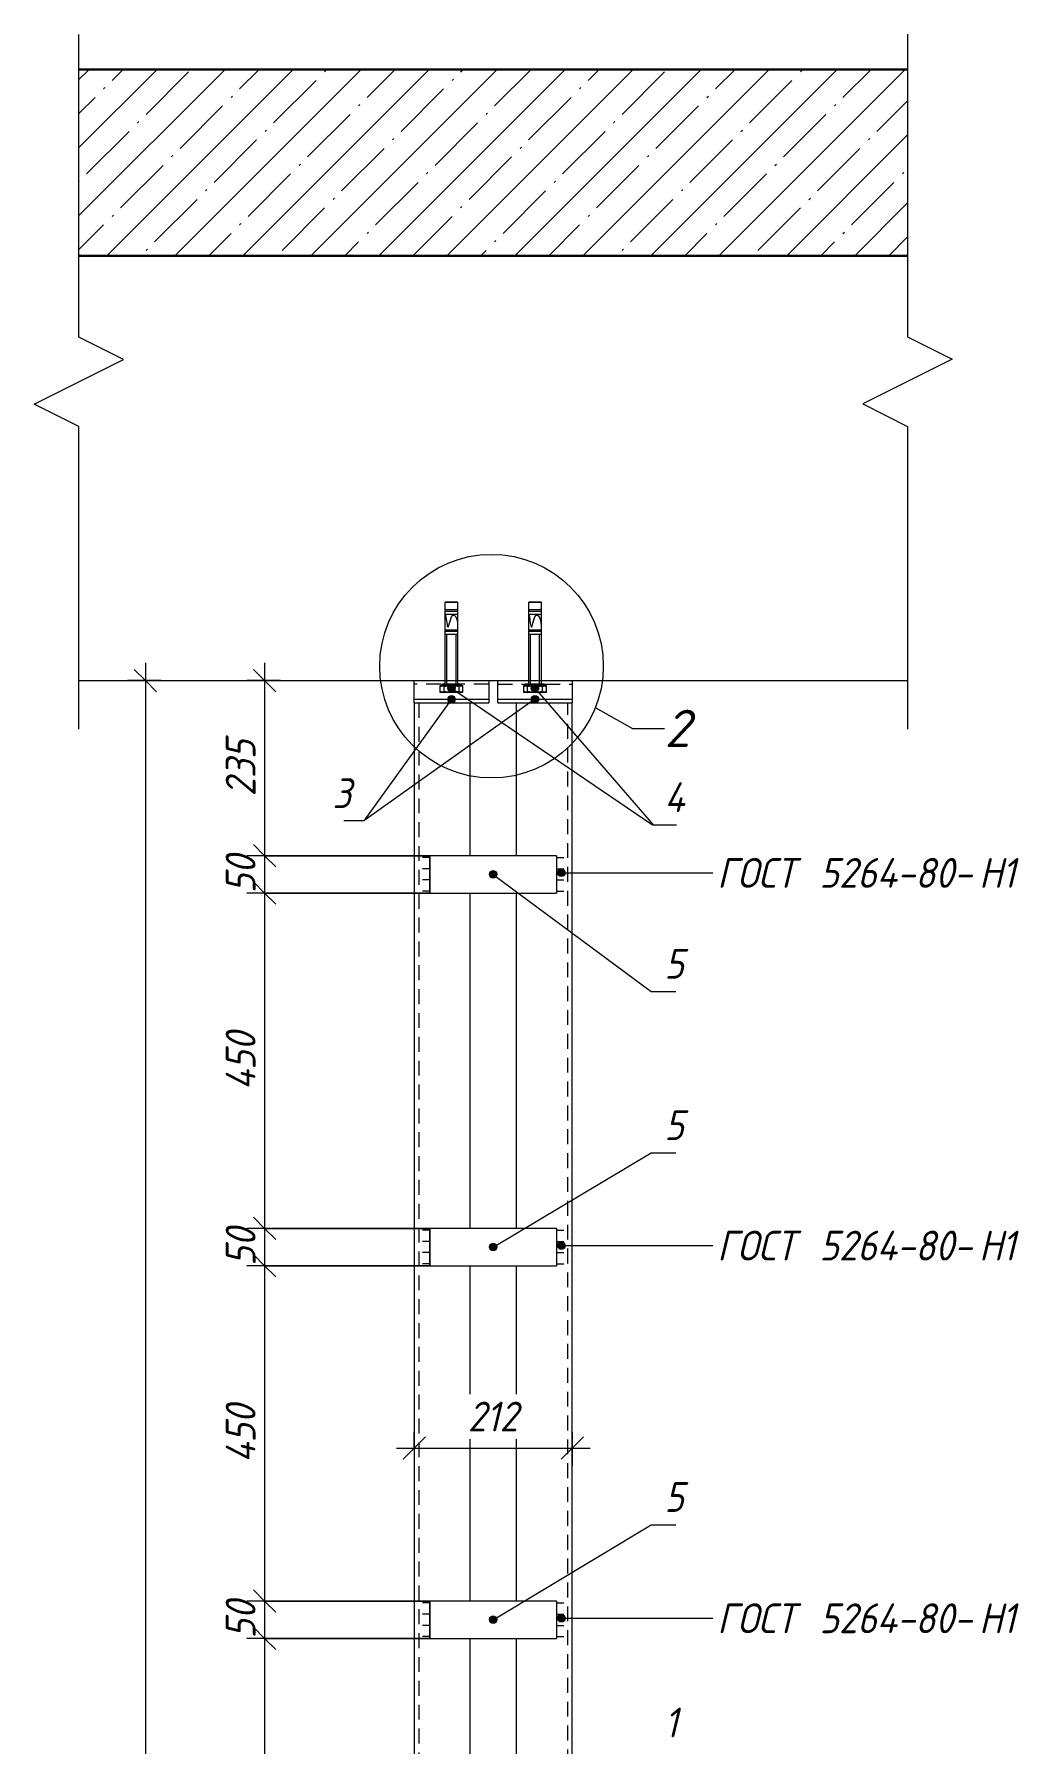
# Model space of a CAD drawing. Header units: millimetres. Extents: x 1525 to 46824, y -520 to 14115.
# Drawn here: x 45503 to 46824, y 10274 to 12567 of the extents above; entities that cross this region are included whole.
import ezdxf

# ---------------------------------------------------------------- set-up
doc = ezdxf.new("R2010")
doc.units = ezdxf.units.MM
doc.linetypes.add('200_ШТРИХ_ш1п0_6_', pattern=[32, 20, -12])
for name, color, linetype, lineweight in [('A-ANNO-DIMS', 7, 'Continuous', 9), ('A-ANNO-DIMS-20', 7, 'Continuous', 9), ('A-DETL-1', 7, 'Continuous', 5), ('A-DETL-2', 7, '200_ШТРИХ_ш1п0_6_', 5), ('A-DETL-GENF-1', 7, 'Continuous', 5), ('A-FLOR-FNSH-1', 7, 'Continuous', 30), ('A-FLOR-PATT-1', 7, 'Continuous', 5), ('A-GENM', 7, 'Continuous', 9), ('A-GENM-IDEN', 7, 'Continuous', 9), ('G-ANNO-TEXT', 7, 'Continuous', 9), ('I-WALL', 7, 'Continuous', 5)]:
    doc.layers.add(name, color=color, linetype=linetype, lineweight=lineweight)
doc.styles.add('ISOCPEUR_I_1', font='isocpeui.ttf', dxfattribs={"width": 0.9, "height": 40})
doc.styles.add('ISOCPEUR_I_2', font='isocpeui.ttf', dxfattribs={"height": 50})
doc.dimstyles.new('ISO-2_0_0_9К_СРЕДНИЙ', dxfattribs={"dimscale": 304.8, "dimtxt": 39.839247, "dimasz": 0.098425, "dimexe": 0.07874, "dimexo": 0, "dimgap": 0, "dimtad": 1, "dimdec": 0, "dimzin": 0, "dimdsep": 46, "dimtxsty": 'ISOCPEUR_I_1', "dimblk1": 'OBLIQUE', "dimblk2": 'OBLIQUE', "dimsah": 1, "dimcen": 0.09, "dimdle": 0.07874, "dimazin": 0, "dimtfac": 1, "dimtdec": 4, "dimtix": 1, "dimtmove": 0, "dimatfit": 3, "dimfxl": 1, "dimtvp": 1, "dimtolj": 1, "dimtzin": 0, "dimarcsym": 2})
doc.dimstyles.new('ISO-2_0_0_9К_СРЕДНИЙ_ФОН', dxfattribs={"dimscale": 304.8, "dimtxt": 39.839247, "dimasz": 0.098425, "dimexe": 0.07874, "dimexo": 0, "dimgap": 0.032808, "dimtad": 1, "dimdec": 0, "dimdsep": 46, "dimtxsty": 'ISOCPEUR_I_1', "dimblk1": 'OBLIQUE', "dimblk2": 'OBLIQUE', "dimsah": 1, "dimcen": 0.09, "dimdle": 0.07874, "dimazin": 0, "dimtfac": 1, "dimtdec": 4, "dimtix": 1, "dimtmove": 0, "dimatfit": 3, "dimfxl": 1, "dimtvp": 1, "dimtfill": 1, "dimtolj": 1, "dimtzin": 0, "dimarcsym": 2})

# ---------------------------------------------------------------- blocks, each defined once
blk = doc.blocks.new('Фахверк_Влож_Полоса боковая - Полоса_Фахверка-25655111-АР1_1_Ф-27_2_3 эт_')
at = {"layer": 'A-GENM'}
for p, q in [((12975, 11415), (12975, 11465)), ((13145, 11465), (12975, 11465)), ((13145, 11465), (13145, 11415)), ((12975, 11415), (13145, 11415))]:
    blk.add_line(p, q, dxfattribs=at)
blk = doc.blocks.new('Фахверк_Влож_Уголок - Уголок_Фахверка-29066231-АР1_1_Ф-27_2_3 эт_')
at = {"layer": 'A-GENM'}
for p, q in [((13091, 11670), (13166, 11670)), ((13091, 11670), (13091, 11465)), ((13166, 8326), (13166, 11670)), ((13091, 11415), (13091, 10965)), ((13091, 10915), (13091, 10465)), ((13091, 10415), (13091, 9965))]:
    blk.add_line(p, q, dxfattribs=at)
blk = doc.blocks.new('Фахверк_Влож_Уголок - Уголок_Фахверка-29066232-АР1_1_Ф-27_2_3 эт_')
at = {"layer": 'A-GENM'}
for p, q in [((12954, 11670), (13029, 11670)), ((12954, 11670), (12954, 8326)), ((13029, 11465), (13029, 11670)), ((13029, 10965), (13029, 11415)), ((13029, 10465), (13029, 10915)), ((13029, 9965), (13029, 10415))]:
    blk.add_line(p, q, dxfattribs=at)
blk = doc.blocks.new('Фахверк_Влож_Полоса верхняя - Полоса верхняя_Фахверка-25545440-АР1_1_Ф-27_2_3 эт_')
at = {"layer": 'A-GENM'}
for p, q in [((13066, 11675), (13066, 11700)), ((13166, 11700), (13166, 11675)), ((13066, 11670), (13066, 11675)), ((13066, 11675), (13166, 11675)), ((13166, 11675), (13166, 11670)), ((13066, 11670), (13166, 11670))]:
    blk.add_line(p, q, dxfattribs=at)
blk = doc.blocks.new('DET_L_Линия разрыва1 - М20-33245475-АР1_1_Ф-27_2_3 эт_')
at = {"layer": 'A-DETL-GENF-1'}
for p, q in [((12504, 12160.9), (12504, 12566.9)), ((12564, 12130.9), (12504, 12160.9)), ((12444, 12070.9), (12564, 12130.9)), ((12504, 12040.9), (12444, 12070.9)), ((12504, 11635), (12504, 12040.9))]:
    blk.add_line(p, q, dxfattribs=at)
blk = doc.blocks.new('DET_L_Линия разрыва1 - М20-33245474-АР1_1_Ф-27_2_3 эт_')
at = {"layer": 'A-DETL-GENF-1'}
for p, q in [((13616, 12567.2), (13616, 12161.1)), ((13616, 12161.1), (13676, 12131.1)), ((13676, 12131.1), (13556, 12071.1)), ((13556, 12071.1), (13616, 12041.1)), ((13616, 12041.1), (13616, 11635))]:
    blk.add_line(p, q, dxfattribs=at)
blk = doc.blocks.new('DIMBLOCK450-АР1_1_Ф-27_2_3 эт_')
at = {"layer": 'A-ANNO-DIMS-20'}
for p, q in [((45812.2, 11724), (45812.2, 11465)), ((45833.4, 11700), (45788.2, 11700)), ((45812.2, 11700), (45833.4, 11700)), ((46034, 11465), (45788.2, 11465)), ((45812.2, 11465), (46034, 11465))]:
    blk.add_line(p, q, dxfattribs=at)
at = {"layer": 'A-ANNO-DIMS-20', "lineweight": 20}
for p, q in [((45812.2, 11700), (45797.2, 11715)), ((45812.2, 11700), (45827.2, 11685)), ((45812.2, 11465), (45797.2, 11480)), ((45812.2, 11465), (45827.2, 11450))]:
    blk.add_line(p, q, dxfattribs=at)
at = {"layer": 'A-ANNO-DIMS-20', "color": 0, "insert": (45760, 11544.6), "char_height": 40, "width": 91.017, "attachment_point": 1, "rotation": 90, "line_spacing_factor": 1.149209, "style": 'ISOCPEUR_I_1'}
blk.add_mtext('235', dxfattribs=at)
blk = doc.blocks.new('_Oblique')
at = {"color": 0, "linetype": 'ByBlock', "lineweight": -2}
blk.add_line((-0.5, -0.5), (0.5, 0.5), dxfattribs=at)
blk = doc.blocks.new('DIMBLOCK451-АР1_1_Ф-27_2_3 эт_')
at = {"layer": 'A-ANNO-DIMS-20', "lineweight": 20}
for p, q in [((45812.2, 11465), (45797.2, 11480)), ((45812.2, 11465), (45827.2, 11450)), ((45812.2, 11415), (45797.2, 11430)), ((45812.2, 11415), (45827.2, 11400))]:
    blk.add_line(p, q, dxfattribs=at)
at = {"layer": 'A-ANNO-DIMS-20'}
for p, q in [((46034, 11465), (45788.2, 11465)), ((45812.2, 11465), (45812.2, 11415)), ((45812.2, 11465), (46034, 11465)), ((46034, 11415), (45788.2, 11415)), ((45812.2, 11415), (46034, 11415))]:
    blk.add_line(p, q, dxfattribs=at)
at = {"layer": 'A-ANNO-DIMS-20', "color": 0, "insert": (45760, 11414.7), "char_height": 40, "width": 60.678, "attachment_point": 1, "rotation": 90, "line_spacing_factor": 1.149209, "style": 'ISOCPEUR_I_1'}
blk.add_mtext('50', dxfattribs=at)
blk = doc.blocks.new('DIMBLOCK452-АР1_1_Ф-27_2_3 эт_')
at = {"layer": 'A-ANNO-DIMS-20', "lineweight": 20}
for p, q in [((45812.2, 11415), (45797.2, 11430)), ((45812.2, 11415), (45827.2, 11400)), ((45812.2, 10965), (45797.2, 10980)), ((45812.2, 10965), (45827.2, 10950))]:
    blk.add_line(p, q, dxfattribs=at)
at = {"layer": 'A-ANNO-DIMS-20'}
for p, q in [((46034, 11415), (45788.2, 11415)), ((45812.2, 11415), (45812.2, 10965)), ((45812.2, 11415), (46034, 11415)), ((46034, 10965), (45788.2, 10965)), ((45812.2, 10965), (46034, 10965))]:
    blk.add_line(p, q, dxfattribs=at)
at = {"layer": 'A-ANNO-DIMS-20', "color": 0, "insert": (45760, 11150.5), "char_height": 40, "width": 94.695, "attachment_point": 1, "rotation": 90, "line_spacing_factor": 1.149209, "style": 'ISOCPEUR_I_1'}
blk.add_mtext('450', dxfattribs=at)
blk = doc.blocks.new('DIMBLOCK453-АР1_1_Ф-27_2_3 эт_')
at = {"layer": 'A-ANNO-DIMS-20'}
for p, q in [((46034, 10965), (45788.2, 10965)), ((45812.2, 10965), (45812.2, 10915)), ((45812.2, 10965), (46034, 10965)), ((46034, 10915), (45788.2, 10915)), ((45812.2, 10915), (46034, 10915))]:
    blk.add_line(p, q, dxfattribs=at)
at = {"layer": 'A-ANNO-DIMS-20', "lineweight": 20}
for p, q in [((45812.2, 10965), (45797.2, 10980)), ((45812.2, 10965), (45827.2, 10950)), ((45812.2, 10915), (45797.2, 10930)), ((45812.2, 10915), (45827.2, 10900))]:
    blk.add_line(p, q, dxfattribs=at)
at = {"layer": 'A-ANNO-DIMS-20', "color": 0, "insert": (45760, 10914.7), "char_height": 40, "width": 60.678, "attachment_point": 1, "rotation": 90, "line_spacing_factor": 1.149209, "style": 'ISOCPEUR_I_1'}
blk.add_mtext('50', dxfattribs=at)
blk = doc.blocks.new('DIMBLOCK454-АР1_1_Ф-27_2_3 эт_')
at = {"layer": 'A-ANNO-DIMS-20', "lineweight": 20}
for p, q in [((45812.2, 10915), (45797.2, 10930)), ((45812.2, 10915), (45827.2, 10900)), ((45812.2, 10465), (45797.2, 10480)), ((45812.2, 10465), (45827.2, 10450))]:
    blk.add_line(p, q, dxfattribs=at)
at = {"layer": 'A-ANNO-DIMS-20'}
for p, q in [((46034, 10915), (45788.2, 10915)), ((45812.2, 10915), (45812.2, 10465)), ((45812.2, 10915), (46034, 10915)), ((46034, 10465), (45788.2, 10465)), ((45812.2, 10465), (46034, 10465))]:
    blk.add_line(p, q, dxfattribs=at)
at = {"layer": 'A-ANNO-DIMS-20', "color": 0, "insert": (45760, 10650.5), "char_height": 40, "width": 94.695, "attachment_point": 1, "rotation": 90, "line_spacing_factor": 1.149209, "style": 'ISOCPEUR_I_1'}
blk.add_mtext('450', dxfattribs=at)
blk = doc.blocks.new('DIMBLOCK455-АР1_1_Ф-27_2_3 эт_')
at = {"layer": 'A-ANNO-DIMS-20'}
for p, q in [((46034, 10465), (45788.2, 10465)), ((45812.2, 10465), (45812.2, 10415)), ((45812.2, 10465), (46034, 10465)), ((46034, 10415), (45788.2, 10415)), ((45812.2, 10415), (46034, 10415))]:
    blk.add_line(p, q, dxfattribs=at)
at = {"layer": 'A-ANNO-DIMS-20', "lineweight": 20}
for p, q in [((45812.2, 10465), (45797.2, 10480)), ((45812.2, 10465), (45827.2, 10450)), ((45812.2, 10415), (45797.2, 10430)), ((45812.2, 10415), (45827.2, 10400))]:
    blk.add_line(p, q, dxfattribs=at)
at = {"layer": 'A-ANNO-DIMS-20', "color": 0, "insert": (45760, 10414.7), "char_height": 40, "width": 60.678, "attachment_point": 1, "rotation": 90, "line_spacing_factor": 1.149209, "style": 'ISOCPEUR_I_1'}
blk.add_mtext('50', dxfattribs=at)
blk = doc.blocks.new('DIMBLOCK456-АР1_1_Ф-27_2_3 эт_')
at = {"layer": 'A-ANNO-DIMS-20'}
for p, q in [((46034, 10415), (45788.2, 10415)), ((45812.2, 10415), (45812.2, 9965)), ((45812.2, 10415), (46034, 10415)), ((46034, 9965), (45788.2, 9965)), ((45812.2, 9965), (46034, 9965))]:
    blk.add_line(p, q, dxfattribs=at)
at = {"layer": 'A-ANNO-DIMS-20', "lineweight": 20}
for p, q in [((45812.2, 10415), (45797.2, 10430)), ((45812.2, 10415), (45827.2, 10400)), ((45812.2, 9965), (45797.2, 9980)), ((45812.2, 9965), (45827.2, 9950))]:
    blk.add_line(p, q, dxfattribs=at)
at = {"layer": 'A-ANNO-DIMS-20', "color": 0, "insert": (45760, 10150.5), "char_height": 40, "width": 94.695, "attachment_point": 1, "rotation": 90, "line_spacing_factor": 1.149209, "style": 'ISOCPEUR_I_1'}
blk.add_mtext('450', dxfattribs=at)
blk = doc.blocks.new('DIMBLOCK465-АР1_1_Ф-27_2_3 эт_')
at = {"layer": 'A-ANNO-DIMS-20'}
for p, q in [((45652.2, 11724), (45652.2, 8296)), ((45673.4, 11700), (45628.2, 11700)), ((45652.2, 11700), (45673.4, 11700)), ((45673.4, 8320), (45628.2, 8320)), ((45652.2, 8320), (45673.4, 8320))]:
    blk.add_line(p, q, dxfattribs=at)
at = {"layer": 'A-ANNO-DIMS-20', "lineweight": 20}
for p, q in [((45652.2, 11700), (45637.2, 11715)), ((45652.2, 11700), (45667.2, 11685)), ((45652.2, 8320), (45637.2, 8335)), ((45652.2, 8320), (45667.2, 8305))]:
    blk.add_line(p, q, dxfattribs=at)
at = {"layer": 'A-ANNO-DIMS-20', "color": 0, "insert": (45600, 9959.4), "char_height": 40, "width": 121.356, "attachment_point": 1, "rotation": 90, "line_spacing_factor": 1.149209, "style": 'ISOCPEUR_I_1'}
blk.add_mtext('3380', dxfattribs=at)
blk = doc.blocks.new('DIMBLOCK466-АР1_1_Ф-27_2_3 эт_')
at = {"layer": 'A-ANNO-DIMS-20'}
for p, q in [((46013, 10691.6), (46013, 10646.3)), ((46013, 10670.3), (46013, 10691.6)), ((46225, 10691.6), (46225, 10646.3)), ((46225, 10670.3), (46225, 10691.6)), ((45989, 10670.3), (46249, 10670.3))]:
    blk.add_line(p, q, dxfattribs=at)
at = {"layer": 'A-ANNO-DIMS-20', "lineweight": 20}
for p, q in [((46013, 10670.3), (45998, 10655.3)), ((46013, 10670.3), (46028, 10685.3)), ((46225, 10670.3), (46210, 10655.3)), ((46225, 10670.3), (46240, 10685.3))]:
    blk.add_line(p, q, dxfattribs=at)
at = {"layer": 'A-ANNO-DIMS-20', "color": 0, "insert": (46084.9, 10732.6), "char_height": 40, "width": 81.824, "attachment_point": 1, "line_spacing_factor": 1.149209, "style": 'ISOCPEUR_I_1', "bg_fill": 3, "box_fill_scale": 1.25, "bg_fill_color": 256, "bg_fill_true_color": 13158600, "bg_fill_transparency": 0}
blk.add_mtext('212', dxfattribs=at)

msp = doc.modelspace()

# ---------------------------------------------------------------- hatches: boundary and pattern name
at = {"layer": 'A-FLOR-PATT-1'}
h = msp.add_hatch(dxfattribs=at)
h.set_pattern_fill('FP_16', color=256, style=0, pattern_type=2)
h.set_pattern_definition([(45, (47215.56, 4305), (-45.6197, 45.6197), []), (45, (47261.18, 4305), (-45.6197, 45.6197), [80.645, -16.129, 2.682, -13.447])])
h.paths.add_polyline_path([(46674.97513, 12270), (46674.97513, 12520), (45562.97513, 12520), (45562.97513, 12270)], flags=0)
at = {"layer": 'A-GENM-IDEN'}
h = msp.add_hatch(color=256, dxfattribs=at)
edge = h.paths.add_edge_path(flags=0)
edge.add_arc((46062.96139, 11690.01818), 5, 0, 360)
h = msp.add_hatch(color=256, dxfattribs=at)
edge = h.paths.add_edge_path(flags=0)
edge.add_arc((46062.96139, 11675), 5, 0, 360)
h = msp.add_hatch(color=256, dxfattribs=at)
edge = h.paths.add_edge_path(flags=0)
edge.add_arc((46174.96139, 11690.01818), 5, 0, 360)
h = msp.add_hatch(color=256, dxfattribs=at)
edge = h.paths.add_edge_path(flags=0)
edge.add_arc((46174.96139, 11675), 5, 0, 360)
h = msp.add_hatch(color=256, dxfattribs=at)
edge = h.paths.add_edge_path(flags=0)
edge.add_arc((46118.96139, 11440), 5, 0, 360)
h = msp.add_hatch(color=256, dxfattribs=at)
edge = h.paths.add_edge_path(flags=0)
edge.add_arc((46118.96139, 10940), 5, 0, 360)
h = msp.add_hatch(color=256, dxfattribs=at)
edge = h.paths.add_edge_path(flags=0)
edge.add_arc((46118.96139, 10440), 5, 0, 360)
at = {"layer": 'G-ANNO-TEXT'}
h = msp.add_hatch(color=256, dxfattribs=at)
edge = h.paths.add_edge_path(flags=0)
edge.add_arc((46210.43853, 11441.99135), 5, 0, 360)
h = msp.add_hatch(color=256, dxfattribs=at)
edge = h.paths.add_edge_path(flags=0)
edge.add_arc((46210.43853, 10941.99135), 5, 0, 360)
h = msp.add_hatch(color=256, dxfattribs=at)
edge = h.paths.add_edge_path(flags=0)
edge.add_arc((46210.43853, 10441.99135), 5, 0, 360)

# ---------------------------------------------------------------- linework, layer by layer
at = {"layer": 'A-DETL-1'}
for p, q in [((46071.22749, 11805), (46054.69529, 11805)), ((46054.69529, 11805), (46071.22749, 11805)), ((46054.69529, 11695), (46054.69529, 11805)), ((46054.69529, 11793.35324), (46071.22749, 11793.35324)), ((46055.66722, 11795.41977), (46070.25556, 11795.41977)), ((46071.22749, 11805), (46071.22749, 11695)), ((46183.22749, 11805), (46166.69529, 11805)), ((46166.69529, 11805), (46183.22749, 11805)), ((46166.69529, 11695), (46166.69529, 11805)), ((46166.69529, 11793.35324), (46183.22749, 11793.35324)), ((46167.66722, 11795.41977), (46182.25556, 11795.41977)), ((46183.22749, 11805), (46183.22749, 11695)), ((46054.69529, 11789.22019), (46071.22749, 11789.22019)), ((46054.69529, 11768.25726), (46071.22749, 11768.25726)), ((46056.76181, 11766.19073), (46056.76181, 11768.25726)), ((46056.85054, 11766.19073), (46056.85054, 11768.25726)), ((46166.69529, 11789.22019), (46183.22749, 11789.22019)), ((46166.69529, 11768.25726), (46183.22749, 11768.25726)), ((46168.76181, 11766.19073), (46168.76181, 11768.25726)), ((46168.85054, 11766.19073), (46168.85054, 11768.25726)), ((46054.69529, 11766.19073), (46071.22749, 11766.19073)), ((46054.69529, 11762.05768), (46071.22749, 11762.05768)), ((46056.80373, 11695), (46056.80373, 11762.05768)), ((46069.11904, 11695), (46069.11904, 11762.05768)), ((46166.69529, 11766.19073), (46183.22749, 11766.19073)), ((46166.69529, 11762.05768), (46183.22749, 11762.05768)), ((46168.80373, 11695), (46168.80373, 11762.05768)), ((46181.11904, 11695), (46181.11904, 11762.05768)), ((46053.04207, 11693.56419), (46047.55346, 11692.79533)), ((46047.55346, 11692.79533), (46047.55346, 11684.60205)), ((46047.55346, 11684.60205), (46053.04207, 11683.83319)), ((46050.2867, 11693.56419), (46050.2867, 11695)), ((46075.63607, 11695), (46050.2867, 11695)), ((46075.63607, 11693.56419), (46050.2867, 11693.56419)), ((46053.04207, 11683.81573), (46053.04207, 11693.56419)), ((46072.88071, 11693.56419), (46053.04207, 11693.56419)), ((46072.88071, 11683.81573), (46053.04207, 11683.81573)), ((46057.41781, 11695), (46059.46053, 11695)), ((46078.36931, 11692.79533), (46072.88071, 11693.56419)), ((46072.88071, 11693.56419), (46072.88071, 11683.81573)), ((46072.88071, 11683.83319), (46078.36931, 11684.60205)), ((46075.63607, 11695), (46075.63607, 11693.56419)), ((46078.36931, 11684.60205), (46078.36931, 11692.79533)), ((46165.04207, 11693.56419), (46159.55346, 11692.79533)), ((46159.55346, 11692.79533), (46159.55346, 11684.60205)), ((46159.55346, 11684.60205), (46165.04207, 11683.83319)), ((46162.2867, 11693.56419), (46162.2867, 11695)), ((46187.63607, 11695), (46162.2867, 11695)), ((46187.63607, 11693.56419), (46162.2867, 11693.56419)), ((46165.04207, 11683.81573), (46165.04207, 11693.56419)), ((46184.88071, 11693.56419), (46165.04207, 11693.56419)), ((46184.88071, 11683.81573), (46165.04207, 11683.81573)), ((46169.41781, 11695), (46171.46053, 11695)), ((46190.36931, 11692.79533), (46184.88071, 11693.56419)), ((46184.88071, 11693.56419), (46184.88071, 11683.81573)), ((46184.88071, 11683.83319), (46190.36931, 11684.60205)), ((46187.63607, 11695), (46187.63607, 11693.56419)), ((46190.36931, 11684.60205), (46190.36931, 11692.79533)), ((46033.96139, 11462.5), (46023.96139, 11462.5)), ((46033.96139, 11447.5), (46023.96139, 11447.5)), ((46033.96139, 11465), (46033.96139, 11415)), ((46203.96139, 11465), (46203.96139, 11415)), ((46203.96139, 11462.5), (46213.96139, 11462.5)), ((46203.96139, 11447.5), (46213.96139, 11447.5)), ((46033.96139, 11432.5), (46023.96139, 11432.5)), ((46203.96139, 11432.5), (46213.96139, 11432.5)), ((46033.96139, 11417.5), (46023.96139, 11417.5)), ((46203.96139, 11417.5), (46213.96139, 11417.5)), ((46033.96139, 10965), (46033.96139, 10915)), ((46203.96139, 10965), (46203.96139, 10915)), ((46033.96139, 10962.5), (46023.96139, 10962.5)), ((46033.96139, 10947.5), (46023.96139, 10947.5)), ((46203.96139, 10962.5), (46213.96139, 10962.5)), ((46203.96139, 10947.5), (46213.96139, 10947.5)), ((46033.96139, 10932.5), (46023.96139, 10932.5)), ((46203.96139, 10932.5), (46213.96139, 10932.5)), ((46033.96139, 10917.5), (46023.96139, 10917.5)), ((46203.96139, 10917.5), (46213.96139, 10917.5)), ((46033.96139, 10462.5), (46023.96139, 10462.5)), ((46033.96139, 10465), (46033.96139, 10415)), ((46203.96139, 10465), (46203.96139, 10415)), ((46203.96139, 10462.5), (46213.96139, 10462.5)), ((46033.96139, 10447.5), (46023.96139, 10447.5)), ((46203.96139, 10447.5), (46213.96139, 10447.5)), ((46033.96139, 10432.5), (46023.96139, 10432.5)), ((46033.96139, 10417.5), (46023.96139, 10417.5)), ((46203.96139, 10432.5), (46213.96139, 10432.5)), ((46203.96139, 10417.5), (46213.96139, 10417.5))]:
    msp.add_line(p, q, dxfattribs=at)
msp.add_circle((46116.69015, 11719.36492), 150, dxfattribs=at)
for centre, radius, start, end in [((46055.87589, 11794.0598), 1.37588, 98.72344894, 149.10051454), ((46070.04689, 11794.0598), 1.37588, 30.89948539, 81.27655106), ((46167.87589, 11794.0598), 1.37588, 98.72344894, 149.10051454), ((46182.04689, 11794.0598), 1.37588, 30.89948539, 81.27655106), ((46050.68232, 11688.25725), 4.22871, 56.08031185, 137.72360384), ((46050.68232, 11689.12267), 4.22871, 222.27639616, 303.91968815), ((46062.96139, 11649.84117), 42.8477, 76.61449587, 103.38550413), ((46062.96139, 11727.53875), 42.8477, 256.61449587, 283.38550413), ((46075.24046, 11688.25725), 4.22871, 42.27639616, 123.91968816), ((46075.24046, 11689.12267), 4.22871, 236.08031184, 317.72360384), ((46162.68232, 11688.25725), 4.22871, 56.08031185, 137.72360384), ((46162.68232, 11689.12267), 4.22871, 222.27639616, 303.91968815), ((46174.96139, 11649.84117), 42.8477, 76.61449587, 103.38550413), ((46174.96139, 11727.53875), 42.8477, 256.61449587, 283.38550413), ((46187.24046, 11688.25725), 4.22871, 42.27639616, 123.91968816), ((46187.24046, 11689.12267), 4.22871, 236.08031184, 317.72360384)]:
    msp.add_arc(centre, radius, start, end, dxfattribs=at)
for points in [[(46054.69529, 11789.22019), (46055.87513, 11784.50355), (46058.33707, 11759.04506), (46062.09815, 11796.51719), (46071.22749, 11784.52941), (46071.22749, 11773.5314)], [(46166.69529, 11789.22019), (46167.87513, 11784.50355), (46170.33707, 11759.04506), (46174.09815, 11796.51719), (46183.22749, 11784.52941), (46183.22749, 11773.5314)]]:
    msp.add_open_spline(points, degree=3, knots=[3.9471277548, 3.9471277548, 3.9471277548, 3.9471277548, 10.0959961781, 20.1294367149, 28.5838158581, 28.5838158581, 28.5838158581, 28.5838158581], dxfattribs=at)
at = {"layer": 'A-DETL-2'}
for p, q in [((46112.96139, 11695), (46012.96139, 11695)), ((46124.96139, 11695), (46224.96139, 11695)), ((46018.96139, 11670), (46018.96139, 8326)), ((46218.96139, 8326), (46218.96139, 11670))]:
    msp.add_line(p, q, dxfattribs=at)
at = {"layer": 'A-FLOR-FNSH-1'}
for p, q in [((46674.97513, 12520), (45562.97513, 12520)), ((45562.97513, 12270), (46674.97513, 12270))]:
    msp.add_line(p, q, dxfattribs=at)
at = {"layer": 'A-GENM-IDEN'}
for p, q in [((46174.96139, 11675), (45945.53207, 11511.69423)), ((46062.96139, 11675), (45945.53207, 11511.69423)), ((46062.96139, 11690.01818), (46332.81861, 11506.32816)), ((46174.96139, 11690.01818), (46333.53382, 11506.32816)), ((45945.53207, 11511.69423), (45918.70778, 11511.69423)), ((45945.53207, 11511.69423), (45918.70778, 11511.69423)), ((46332.81861, 11506.32816), (46364.82873, 11506.32816)), ((46333.53382, 11506.32816), (46364.82873, 11506.32816)), ((46118.96139, 11440), (46330.79073, 11282.87838)), ((46330.79073, 11282.87838), (46364.18308, 11282.87838)), ((46118.96139, 10940), (46330.79073, 11066.34473)), ((46330.79073, 11066.34473), (46364.18308, 11066.34473)), ((46118.96139, 10440), (46330.79073, 10567.47408)), ((46330.79073, 10567.47408), (46364.18308, 10567.47408))]:
    msp.add_line(p, q, dxfattribs=at)
for centre in [(46062.96139, 11690.01818), (46062.96139, 11675), (46174.96139, 11690.01818), (46174.96139, 11675), (46118.96139, 11440), (46118.96139, 10940), (46118.96139, 10440)]:
    msp.add_circle(centre, 5, dxfattribs=at)
at = {"layer": 'G-ANNO-TEXT'}
for p, q in [((46255.72756, 11664.03917), (46305.73825, 11635.88503)), ((46305.73825, 11635.88503), (46329.10366, 11635.88503)), ((46329.10366, 11635.88503), (46348.94741, 11635.88503)), ((46210.43853, 11441.99135), (46413.60043, 11441.99135)), ((46210.43853, 10941.99135), (46413.60043, 10941.99135)), ((46210.43853, 10441.99135), (46413.60043, 10441.99135))]:
    msp.add_line(p, q, dxfattribs=at)
for centre in [(46210.43853, 11441.99135), (46210.43853, 10941.99135), (46210.43853, 10441.99135)]:
    msp.add_circle(centre, 5, dxfattribs=at)
at = {"layer": 'I-WALL'}
msp.add_line((45562.97513, 11700), (46674.97513, 11700), dxfattribs=at)

# ---------------------------------------------------------------- block references
at = {"layer": 'A-DETL-GENF-1'}
for name in ['DET_L_Линия разрыва1 - М20-33245475-АР1_1_Ф-27_2_3 эт_', 'DET_L_Линия разрыва1 - М20-33245474-АР1_1_Ф-27_2_3 эт_']:
    msp.add_blockref(name, (33058.96141, 0), dxfattribs=at)
at = {"layer": 'A-GENM'}
for name, p in [('Фахверк_Влож_Полоса верхняя - Полоса верхняя_Фахверка-25545440-АР1_1_Ф-27_2_3 эт_', (32946.96141, 0)), ('Фахверк_Влож_Полоса верхняя - Полоса верхняя_Фахверка-25545440-АР1_1_Ф-27_2_3 эт_', (33058.96141, 0)), ('Фахверк_Влож_Уголок - Уголок_Фахверка-29066232-АР1_1_Ф-27_2_3 эт_', (33058.96141, 0)), ('Фахверк_Влож_Уголок - Уголок_Фахверка-29066231-АР1_1_Ф-27_2_3 эт_', (33058.96141, 0)), ('Фахверк_Влож_Полоса боковая - Полоса_Фахверка-25655111-АР1_1_Ф-27_2_3 эт_', (33058.96141, 0)), ('Фахверк_Влож_Полоса боковая - Полоса_Фахверка-25655111-АР1_1_Ф-27_2_3 эт_', (33058.96141, -500)), ('Фахверк_Влож_Полоса боковая - Полоса_Фахверка-25655111-АР1_1_Ф-27_2_3 эт_', (33058.96141, -1000))]:
    msp.add_blockref(name, p, dxfattribs=at)

# ---------------------------------------------------------------- texts
at = {"layer": 'A-GENM-IDEN', "char_height": 40, "attachment_point": 1, "style": 'ISOCPEUR_I_1'}
for s, insert, width in [('\\fISOCPEUR|b0|i1|c204|p34|;\\W.9;3', (45903.24343, 11568.91715), 31.746825), ('\\fISOCPEUR|b0|i1|c204|p34|;\\W.9;3', (45903.24343, 11568.91715), 31.746825), ('\\fISOCPEUR|b0|i1|c204|p34|;\\W.9;4', (46348.71873, 11563.55108), 37.518975), ('\\fISOCPEUR|b0|i1|c204|p34|;\\W.9;4', (46348.71873, 11563.55108), 37.518975), ('\\fISOCPEUR|b0|i1|c204|p34|;\\W.9;5', (46348.71873, 11340.1013), 31.746825), ('\\fISOCPEUR|b0|i1|c204|p34|;\\W.9;5', (46348.71873, 11123.56765), 31.746825), ('\\fISOCPEUR|b0|i1|c204|p34|;\\W.9;5', (46348.71873, 10624.697), 31.746825), ('\\fISOCPEUR|b0|i1|c204|p34|;\\W.9;1', (46348.71873, 10322.10895), 23.0886), ('\\fISOCPEUR|b0|i1|c204|p34|;\\W.9;1', (46348.71873, 10322.10895), 23.0886)]:
    msp.add_mtext(s, dxfattribs=dict(at, insert=insert, width=width))
at = {"layer": 'G-ANNO-TEXT', "attachment_point": 1}
for s, insert, char_height, width, style in [('\\fISOCPEUR|b0|i1|c204|p34|;2', (46348.94741, 11660.88503), 50, 44.8945, 'ISOCPEUR_I_2'), ('ГОСТ', (46419.60043, 11461.99135), 40, 138.5316, 'ISOCPEUR_I_1'), (' 5264-80-', (46533.90043, 11461.99135), 40, 287.1644625, 'ISOCPEUR_I_1'), ('\\fISOCPEUR|b0|i1|c204|p34|;\\W.9;Н', (46770.83481, 11461.99135), 40, 37.518975, 'ISOCPEUR_I_1'), ('\\fISOCPEUR|b0|i1|c204|p34|;\\W.9;1', (46801.79106, 11461.99135), 40, 23.0886, 'ISOCPEUR_I_1'), ('ГОСТ', (46419.60043, 10961.99135), 40, 138.5316, 'ISOCPEUR_I_1'), (' 5264-80-', (46533.90043, 10961.99135), 40, 287.1644625, 'ISOCPEUR_I_1'), ('\\fISOCPEUR|b0|i1|c204|p34|;\\W.9;Н', (46770.83481, 10961.99135), 40, 37.518975, 'ISOCPEUR_I_1'), ('\\fISOCPEUR|b0|i1|c204|p34|;\\W.9;1', (46801.79106, 10961.99135), 40, 23.0886, 'ISOCPEUR_I_1'), ('ГОСТ', (46419.60043, 10461.99135), 40, 138.5316, 'ISOCPEUR_I_1'), (' 5264-80-', (46533.90043, 10461.99135), 40, 287.1644625, 'ISOCPEUR_I_1'), ('\\fISOCPEUR|b0|i1|c204|p34|;\\W.9;Н', (46770.83481, 10461.99135), 40, 37.518975, 'ISOCPEUR_I_1'), ('\\fISOCPEUR|b0|i1|c204|p34|;\\W.9;1', (46801.79106, 10461.99135), 40, 23.0886, 'ISOCPEUR_I_1')]:
    msp.add_mtext(s, dxfattribs=dict(at, insert=insert, char_height=char_height, width=width, style=style))

# ---------------------------------------------------------------- dimensions: what is measured, and where the dimension line sits
at = {"layer": 'A-ANNO-DIMS'}
for base, p1, p2, override, picture, middle in [((45652.22287, 8320), (45673.43607, 11700), (45673.43607, 8320), {"dimpost": '<>', "dimfxl": 3380}, 'DIMBLOCK465-АР1_1_Ф-27_2_3 эт_', (45632.22287, 10010)), ((45812.22287, 11465), (45833.43607, 11700), (46033.96139, 11465), {"dimpost": '<>', "dimfxl": 308.926209}, 'DIMBLOCK450-АР1_1_Ф-27_2_3 эт_', (45792.22287, 11582.5)), ((45812.22287, 11415), (46033.96139, 11465), (46033.96139, 11415), {"dimpost": '<>', "dimfxl": 50}, 'DIMBLOCK451-АР1_1_Ф-27_2_3 эт_', (45792.22287, 11440)), ((45812.22287, 10965), (46033.96139, 11415), (46033.96139, 10965), {"dimpost": '<>', "dimfxl": 450}, 'DIMBLOCK452-АР1_1_Ф-27_2_3 эт_', (45792.22287, 11190)), ((45812.22287, 10915), (46033.96139, 10965), (46033.96139, 10915), {"dimpost": '<>', "dimfxl": 50}, 'DIMBLOCK453-АР1_1_Ф-27_2_3 эт_', (45792.22287, 10940)), ((45812.22287, 10465), (46033.96139, 10915), (46033.96139, 10465), {"dimpost": '<>', "dimfxl": 450}, 'DIMBLOCK454-АР1_1_Ф-27_2_3 эт_', (45792.22287, 10690)), ((45812.22287, 10415), (46033.96139, 10465), (46033.96139, 10415), {"dimpost": '<>', "dimfxl": 50}, 'DIMBLOCK455-АР1_1_Ф-27_2_3 эт_', (45792.22287, 10440)), ((45812.22287, 9965), (46033.96139, 10415), (46033.96139, 9965), {"dimpost": '<>', "dimfxl": 450}, 'DIMBLOCK456-АР1_1_Ф-27_2_3 эт_', (45792.22287, 10190))]:
    dim = msp.add_linear_dim(base=base, p1=p1, p2=p2, angle=90, dimstyle='ISO-2_0_0_9К_СРЕДНИЙ', override=override, dxfattribs=at)
    dim.commit()
    dim.dimension.update_dxf_attribs({"geometry": picture, "text_midpoint": middle})

# ---------------------------------------------------------------- next in the draw order: dimensions: what is measured, and where the dimension line sits
dim = msp.add_linear_dim(base=(46224.96139, 10670.34485), p1=(46012.96139, 10691.55806), p2=(46224.96139, 10691.55806), dimstyle='ISO-2_0_0_9К_СРЕДНИЙ_ФОН', override={"dimpost": '<>', "dimfxl": 212}, dxfattribs=at)
dim.commit()
dim.dimension.update_dxf_attribs({"geometry": 'DIMBLOCK466-АР1_1_Ф-27_2_3 эт_', "text_midpoint": (46118.96139, 10700.34485)})

doc.saveas('drawing.dxf')
